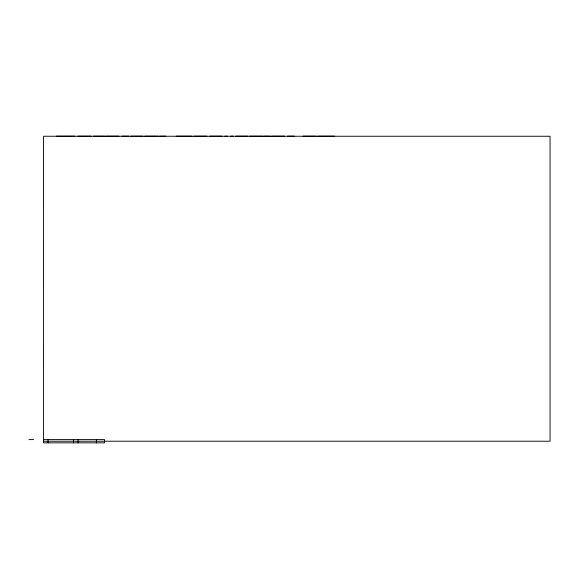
<?xml version="1.0" encoding="UTF-8"?>
<svg xmlns="http://www.w3.org/2000/svg" width="579" height="579" viewBox="0 0 579 579"><rect width="100%" height="100%" fill="white"/><g stroke="black" fill="none" stroke-linecap="round" stroke-linejoin="round"><path stroke-width="0.87" d="M56.424 136.152L74.879 136.152M77.883 136.152L91.164 136.152M93.422 136.152L105.06 136.152M106.109 136.152L118.934 136.152M121.894 136.152L128.726 136.152M130.586 136.152L142.955 136.152M144.75 136.152L157.835 136.152M159.211 136.152L165.739 136.152M176.19 136.152L192.185 136.152M194.16 136.152L206.985 136.152M209.699 136.152L222.061 136.152M224.884 136.152L227.243 136.152M230.782 136.152L233.178 136.152M235.791 136.152L247.812 136.152M249.513 136.152L262.794 136.152M263.677 136.152L270.205 136.152M271.609 136.152L284.694 136.152M287.56 136.152L294.393 136.152M303.005 136.152L315.989 136.152M317.654 136.152L334.568 136.152M28.95 439.591L33.633 439.591M43.512 439.591L104.553 439.591L104.553 442.848L43.512 442.848L43.497 136.253L550.05 136.253L550.05 441.22L43.497 441.22M96.411 439.591L96.411 442.848M78.093 439.591L78.093 442.848M73.547 439.591L73.547 442.848M48.05 439.591L48.05 442.848"/></g></svg>
